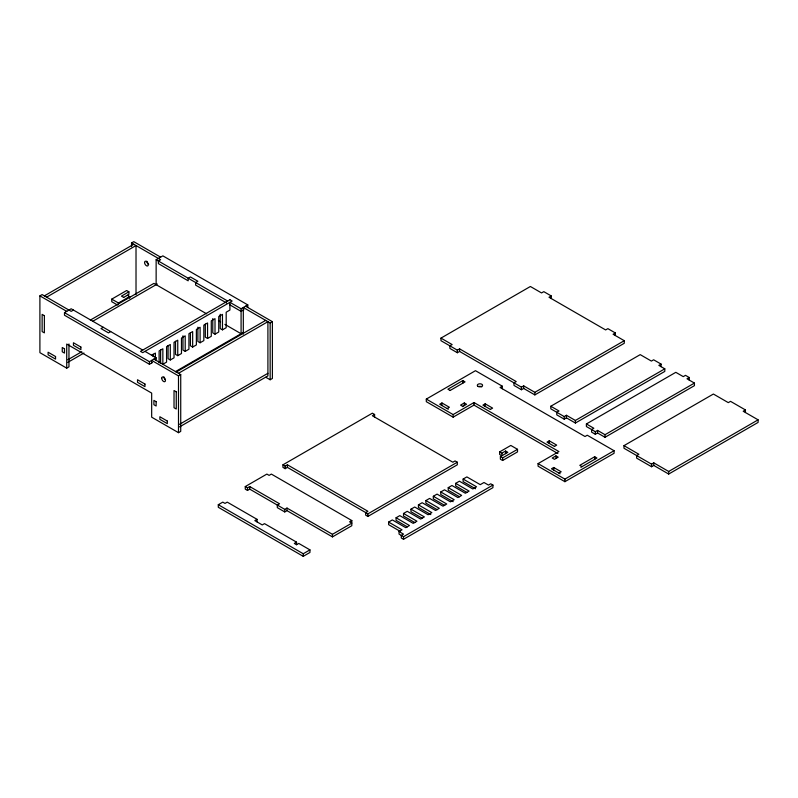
<?xml version="1.0" encoding="UTF-8"?>
<svg xmlns="http://www.w3.org/2000/svg" width="798" height="798" viewBox="0 0 798 798"><rect width="100%" height="100%" fill="white"/><g stroke="black" fill="none" stroke-linecap="round" stroke-linejoin="round"><path stroke-width="1.2" d="M68.957 343.968L68.957 366.851L66.723 368.147L39.9 352.656L39.9 295.868L42.134 294.582L71.192 311.36L73.436 310.063M131.55 246.662L131.55 242.951L133.785 241.664L160.617 257.156M44.369 295.868L133.785 244.248M46.603 297.165L136.019 245.535L136.019 294.701M152.308 362.611L149.435 364.277L64.488 315.23L64.488 312.646L71.192 308.776L142.732 350.073M156.139 284.686L156.139 259.729L162.852 255.859L247.799 304.906L247.799 307.489M117.505 305.026L111.75 301.704L111.75 299.13L126.653 290.522L128.897 291.819L128.897 294.392L123.57 297.464M128.897 291.819L121.446 296.118L123.68 297.405M111.75 299.13L118.463 303.001L129.635 296.547L129.635 298.262M90.344 320.088L153.904 283.39L206.662 313.853M92.658 321.335L157.296 284.018M103.241 327.28L100.997 328.567L108.448 332.866L110.693 331.579M67.8 359.778L81.805 351.699M67.8 362.362L83.96 353.035M151.67 355.24L155.401 353.085L155.401 357.853M64.488 312.646L149.435 361.694L156.139 357.823L156.139 360.397M220.228 314.272L220.228 328.567L222.462 329.853L226.183 327.709L226.183 312.218L229.914 310.063L229.914 302.322L241.086 308.776L247.799 304.906M243.959 309.694L241.086 311.36L229.465 304.646M168.069 345.574L168.069 358.681L170.303 359.968L174.024 357.823L174.024 342.332L177.755 340.177L177.755 355.669L175.52 354.382L175.52 341.275M177.755 355.669L181.475 353.514L181.475 338.033L185.206 335.878L185.206 351.369L182.971 350.073L182.971 335.778M185.206 351.369L188.927 349.215L188.927 333.724L192.657 331.579L192.657 347.06L190.423 345.773L190.423 332.666M192.657 347.06L196.378 344.916L196.378 329.424L200.108 327.28L200.108 342.761L197.874 341.474L197.874 327.18M200.108 342.761L203.829 340.616L203.829 325.125L207.56 322.971L207.56 338.462L205.325 337.165L205.325 324.068M207.56 338.462L211.28 336.307L211.28 320.826L215.011 318.671L215.011 334.163L212.777 332.866L212.777 318.572M215.011 334.163L218.732 332.008L218.732 316.517L222.462 314.372L222.462 329.853M175.45 371.619L243.32 332.437M176.258 372.018L265.674 320.387M178.493 373.304L267.909 321.684L267.909 375.888L179.57 426.89M151.67 362.98L151.67 360.397L178.493 375.888L180.727 374.601L180.727 431.389L178.493 432.676L151.67 417.184L151.67 393.095L66.723 344.058L66.723 368.147M243.32 334.163L243.32 307.489L270.153 322.971L272.387 321.684L272.387 378.471L270.153 379.758L265.854 377.284M179.57 424.307L267.909 373.304M615.328 335.529L615.328 332.946L613.093 334.242L624.265 340.696L624.265 343.28L534.85 394.9L523.678 388.446L521.443 389.733L513.992 385.434L513.992 382.85L516.226 381.564L459.588 348.866L457.354 350.162L440.965 340.696L440.965 338.113L530.381 286.492L541.553 292.946L543.797 291.649L551.248 295.948L551.248 298.532M551.248 295.948L549.004 297.245L605.642 329.943L607.876 328.646L615.328 332.946M440.965 338.113L452.137 344.566L449.902 345.853L449.902 348.437L457.354 352.736L459.588 351.449L521.443 387.16L523.678 385.863L534.85 392.317L624.265 340.696M245.265 486.561L266.871 474.082L269.116 475.379L271.35 474.082L351.818 520.545L351.818 525.712L332.447 536.894L286.991 510.65L284.756 511.937L277.305 507.638L277.305 505.054L279.539 503.767L249.734 486.561L247.5 487.847L245.265 486.561L245.265 489.144L247.5 490.431L249.734 489.144L284.756 509.363L286.991 508.067L332.447 534.311L351.818 523.129L349.584 521.832L351.818 520.545M282.951 464.805L285.185 466.092L287.42 464.805L367.898 511.269L365.664 512.555L365.664 515.139L367.898 516.426L457.314 464.805L457.314 462.222L367.898 513.852L287.42 467.389L285.185 468.675L282.951 467.389L282.951 464.805L372.367 413.184L374.601 414.471L374.601 417.055M296.537 544.725L296.537 542.141L294.302 543.428L296.537 544.725L298.771 543.428L309.953 549.882L309.953 552.465L303.24 556.336L218.293 507.289L218.293 504.715L222.772 502.132L225.006 503.418L227.24 502.132L257.046 519.338L257.046 521.922M374.601 414.471L372.367 415.758L452.845 462.222L455.079 460.935L457.314 462.222M557.862 453.533L473.992 405.115L453.124 417.154L426.302 401.673L426.302 399.09L475.478 370.691L502.301 386.182L502.301 388.766M450.032 390.541L465.044 381.883L462.81 380.586L447.907 389.195L450.142 390.481M447.159 408.556L449.394 407.259L441.942 402.96L439.708 404.247L448.336 409.224M257.046 519.338L254.811 520.625L262.263 524.934L264.497 523.638L296.537 542.141M462.441 406.621L466.541 404.247L464.296 402.96L460.576 405.115L462.81 406.401M426.302 399.09L453.124 414.571L473.992 402.531L558.929 451.568L538.071 463.618L538.071 466.202L564.894 481.683L614.071 453.294L614.071 450.71L587.248 435.229L585.014 436.516L500.067 387.469L502.301 386.182M490.381 409.414L492.615 408.117L485.164 403.818L482.93 405.115L490.491 409.474M550.8 406.252L558.999 410.99L556.765 412.277L556.765 414.86L564.216 419.159L566.45 417.873L575.388 423.03L664.804 371.409L664.804 368.826L575.388 420.456L566.45 415.289L564.216 416.576L550.8 408.835L550.8 406.252L640.215 354.631L651.397 361.085L653.632 359.788L661.083 364.097L661.083 366.681M218.293 504.715L303.24 553.752L309.953 549.882M499.628 451.897L510.81 445.444L517.513 449.314L517.513 451.897L502.61 460.496L500.376 459.209L500.376 456.626L507.827 452.326L505.593 451.04L501.862 453.184L499.628 451.897L499.628 454.481L501.862 455.768L501.862 453.184M661.083 364.097L658.849 365.384L664.804 368.826M399.968 531.209L388.616 524.655L388.616 522.082L392.347 519.927L405.753 527.668L409.484 525.523L396.067 517.772L396.067 520.356L407.419 526.909M396.067 517.772L399.798 515.628L413.204 523.368L416.935 521.214L403.519 513.473L403.519 516.057L414.87 522.61M403.519 513.473L407.249 511.319L420.656 519.069L424.386 516.914L410.97 509.174L410.97 511.747L422.322 518.301M410.97 509.174L414.701 507.019L428.107 514.76L431.838 512.615L418.421 504.865L418.421 507.448L430.8 514.6M418.421 504.865L422.152 502.72L435.558 510.461L439.289 508.306L425.873 500.565L425.873 503.149L437.224 509.703M425.873 500.565L429.603 498.411L443.01 506.161L446.74 504.007L433.324 496.266L433.324 498.85L444.676 505.393M433.324 496.266L437.055 494.112L450.461 501.852L454.192 499.708L440.775 491.967L440.775 494.541L453.164 501.693M440.775 491.967L444.506 489.812L457.912 497.553L461.643 495.408L448.227 487.658L448.227 490.241L459.578 496.795M448.227 487.658L451.957 485.513L465.364 493.254L469.094 491.099L455.678 483.359L455.678 485.942L467.03 492.496M455.678 483.359L459.409 481.204L472.815 488.955L476.546 486.8L463.129 479.059L463.129 481.633L475.518 488.785M463.129 479.059L466.86 476.905L480.266 484.645L483.997 482.501L488.466 485.074L490.7 483.788L492.935 485.074L492.935 487.658L403.519 539.288L401.284 537.992L401.284 535.408L403.519 534.121L399.05 531.538L399.05 534.121L403.519 536.705L492.935 485.074M500.376 456.626L502.61 457.922L517.513 449.314M554.46 446.411L556.695 445.114L549.243 440.815L547.009 442.112L554.57 446.471M399.05 531.538L402.032 529.822L388.616 522.082M586.39 423.957L593.842 428.257L591.607 429.543L591.607 432.127L595.328 434.282L597.562 432.985L605.014 437.284L694.43 385.663L694.43 383.08L605.014 434.711L597.562 430.401L595.328 431.698L586.39 426.531L586.39 423.957L675.806 372.327L683.258 376.626L685.492 375.339L689.213 377.494L689.213 380.067M689.213 377.494L686.978 378.781L694.43 383.08M555.957 455.877L552.226 458.022L554.46 459.319L558.191 457.164L555.957 455.877L555.957 458.451M558.929 473.084L561.174 471.788L553.722 467.488L551.478 468.785L560.106 473.763M580.864 467.309L596.934 458.022L594.7 456.735L579.797 465.334L582.031 466.631M538.071 463.618L564.894 479.109L614.071 450.71M623.976 445.653L638.879 454.262L636.644 455.548L636.644 458.132L651.547 466.73L653.781 465.443L668.684 474.052L758.1 422.421L758.1 419.838L668.684 471.468L653.781 462.86L651.547 464.157L623.976 448.237L623.976 445.653L713.392 394.032L728.295 402.631L730.529 401.344L745.432 409.943L745.432 412.526M745.432 409.943L743.197 411.239L758.1 419.838M245.555 306.193L272.387 321.684M131.55 242.951L160.617 259.729L158.373 261.026L158.373 263.609L188.178 280.816L188.178 278.233L190.423 276.946L197.874 281.245L195.63 282.532L195.63 285.115L226.612 303.001M156.139 259.729L227.679 301.036M218.462 320.666L220.607 321.903M224.906 324.387L241.086 333.724L241.086 308.776M127.401 295.26L129.635 296.547M144.967 351.369L156.139 357.823M153.904 359.11L180.727 374.601M39.9 295.868L66.723 311.36M668.684 471.468L668.684 474.052M653.781 462.86L653.781 465.443M651.547 464.157L651.547 466.73M605.014 434.711L605.014 437.284M597.562 430.401L597.562 432.985M595.328 431.698L595.328 434.282M594.7 456.735L594.7 459.319M575.388 420.456L575.388 423.03M566.45 415.289L566.45 417.873M564.894 479.109L564.894 481.683M564.216 416.576L564.216 419.159M553.722 467.488L553.722 470.072M549.243 440.815L549.243 443.399M534.85 392.317L534.85 394.9M523.678 385.863L523.678 388.446M521.443 387.16L521.443 389.733M505.593 451.04L505.593 453.613M502.61 457.922L502.61 460.496M485.164 403.818L485.164 406.401M473.992 402.531L473.992 405.115M464.296 402.96L464.296 405.544M462.81 380.586L462.81 383.17M459.588 348.866L459.588 351.449M457.354 350.162L457.354 352.736M453.124 414.571L453.124 417.154M441.942 402.96L441.942 405.544M403.519 536.705L403.519 539.288M367.898 513.852L367.898 516.426M332.447 534.311L332.447 536.894M303.24 553.752L303.24 556.336M287.42 464.805L287.42 467.389M286.991 508.067L286.991 510.65M285.185 466.092L285.185 468.675M284.756 509.363L284.756 511.937M270.153 322.971L270.153 379.758M249.734 486.561L249.734 489.144M247.5 487.847L247.5 490.431M178.493 375.888L178.493 432.676M170.303 359.968L170.303 344.487L166.573 346.631L166.573 362.122L162.852 364.277L162.852 348.786L159.121 350.94L159.121 362.851M160.617 349.873L160.617 362.98M153.166 354.182L153.166 356.566M149.435 361.694L149.435 364.277M118.463 303.001L118.463 304.716M478.63 386.581A2.633 1.516 0 0 1 481.812 386.831M148.687 264.467A2.633 1.516 60 0 1 146.832 261.235M165.346 379.838A2.633 1.516 60 0 1 163.969 376.965M229.914 299.739L140.498 351.369L142.732 352.656L232.148 301.036L229.914 299.739M44.369 315.659L42.134 314.372L42.134 331.579L44.369 332.866L44.369 315.659M176.258 391.808L174.024 390.511L174.024 407.728L176.258 409.015L176.258 391.808M80.887 347.06L73.436 342.761L73.436 345.344L80.887 349.644L80.887 347.06M144.967 384.057L137.515 379.758L137.515 382.342L144.967 386.641L144.967 384.057M64.488 348.786L62.254 347.499L62.254 351.798L64.488 353.085L64.488 348.786M156.139 401.703L153.904 400.406L153.904 404.716L156.139 406.002L156.139 401.703M55.551 356.526L48.099 352.227L48.099 354.811L55.551 359.11L55.551 356.526M167.321 421.065L159.869 416.756L159.869 419.339L167.321 423.638L167.321 421.065M478.082 386.392A2.633 1.516 0 0 0 482.491 385.713A2.633 1.516 0 0 0 479.269 383.848A2.633 1.516 0 0 0 478.082 386.392M144.588 262.532A2.633 1.516 60 0 0 147.391 266.003A2.633 1.516 60 0 0 147.391 262.283A2.633 1.516 60 0 0 144.588 262.532M161.735 378.252A2.633 1.516 60 0 0 164.528 381.733A2.633 1.516 60 0 0 164.528 378.003A2.633 1.516 60 0 0 161.735 378.252"/></g></svg>
